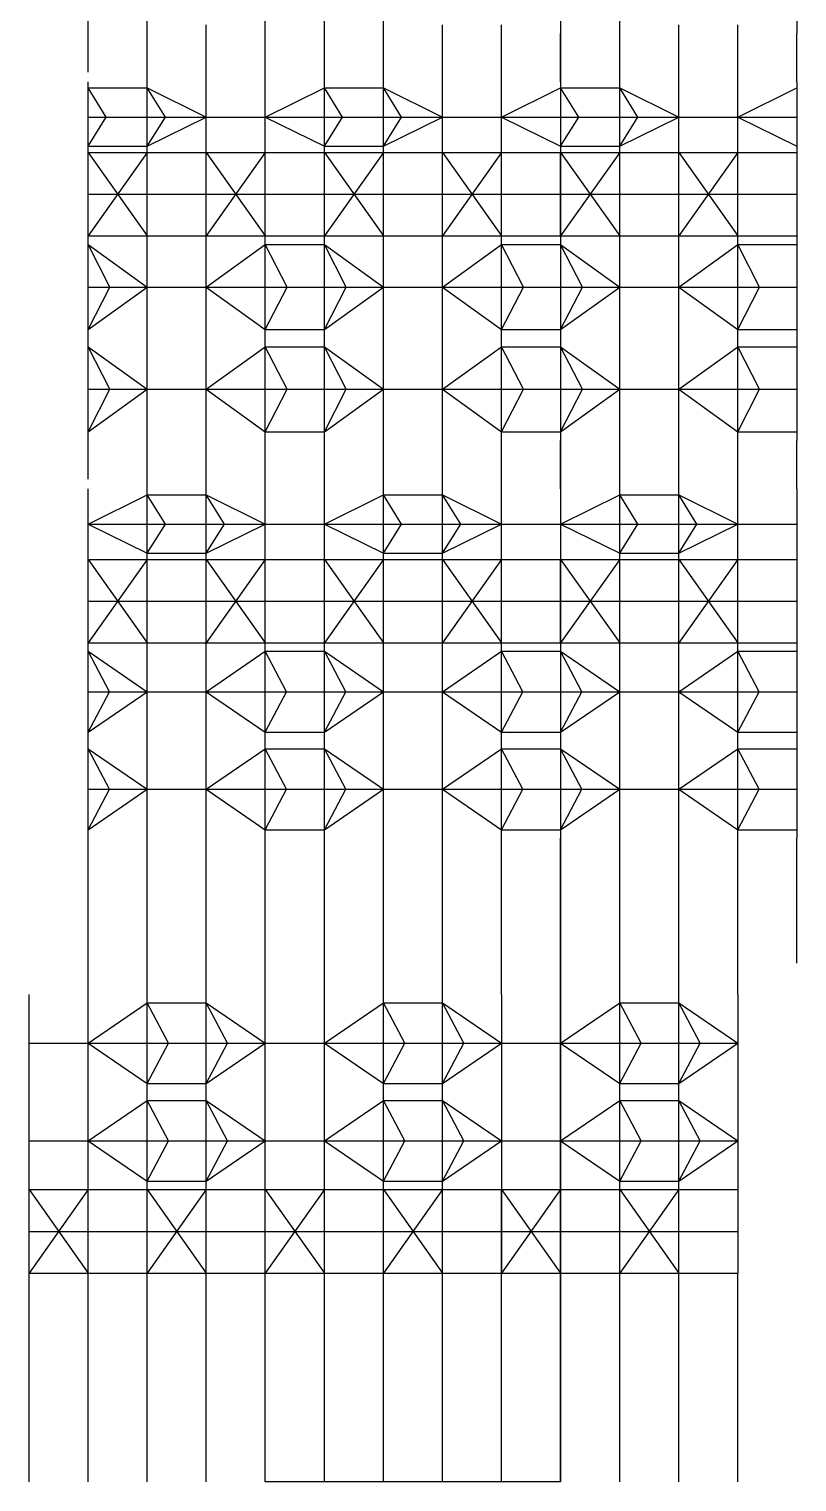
# Model space of a CAD drawing. Header units: metres. Extents: x -0.11 to 0.31, y 0 to 1.42.
# Drawn here: x -0.113 to 0.255, y 0 to 0.696 of the extents above; entities that cross this region are included whole.
import ezdxf

# ---------------------------------------------------------------- set-up
doc = ezdxf.new("R2010")
doc.units = ezdxf.units.M

msp = doc.modelspace()

# ---------------------------------------------------------------- linework, layer by layer
at = {"color": 18}
msp.add_polyline3d([(0.14142, 0, 0), (0, 0, 0), (0, 1.42484, 0), (0.14142, 1.42484, 0), (0.14142, 0, 0)], dxfattribs=at)
at = {"color": 5}
for points in [[(-0.08485, 0.69373, 0), (-0.08485, 0.79171, 0)], [(0.02828, 0.69373, 0), (0.02828, 0.79171, 0)], [(0.14142, 0.79171, 0), (0.14142, 0.69373, 0)], [(0.25456, 0.79171, 0), (0.25456, 0.69373, 0)], [(-0.05657, 0.69373, 0), (-0.05657, 0.71822, 0)], [(0.05657, 0.69373, 0), (0.05657, 0.71822, 0)], [(0.16971, 0.69373, 0), (0.16971, 0.71822, 0)], [(-0.02828, 0.69373, 0), (-0.02828, 0.69793, 0)], [(0, 0.69373, 0), (0, 0.69793, 0)], [(0.08485, 0.69373, 0), (0.08485, 0.69793, 0)], [(0.11314, 0.69373, 0), (0.11314, 0.69793, 0)], [(0.19799, 0.69373, 0), (0.19799, 0.69793, 0)], [(0.22627, 0.69373, 0), (0.22627, 0.69793, 0)], [(-0.08485, 0.67518, 0), (-0.08485, 0.69373, 0)], [(-0.05657, 0.67518, 0), (-0.05657, 0.69373, 0)], [(-0.02828, 0.67518, 0), (-0.02828, 0.69373, 0)], [(0, 0.67518, 0), (0, 0.69373, 0)], [(0.02828, 0.67518, 0), (0.02828, 0.69373, 0)], [(0.05657, 0.67518, 0), (0.05657, 0.69373, 0)], [(0.08485, 0.67518, 0), (0.08485, 0.69373, 0)], [(0.11314, 0.67518, 0), (0.11314, 0.69373, 0)], [(0.14142, 0.67518, 0), (0.14142, 0.69373, 0)], [(0.16971, 0.67518, 0), (0.16971, 0.69373, 0)], [(0.19799, 0.67518, 0), (0.19799, 0.69373, 0)], [(0.22627, 0.67518, 0), (0.22627, 0.69373, 0)], [(0.25456, 0.67518, 0), (0.25456, 0.69373, 0)], [(-0.08485, 0.67518, 0), (-0.08485, 0.67518, 0)], [(-0.05657, 0.67055, 0), (-0.05657, 0.67518, 0)], [(-0.05657, 0.67518, 0), (-0.05657, 0.67518, 0)], [(-0.02828, 0.67055, 0), (-0.02828, 0.67518, 0)], [(-0.02828, 0.67518, 0), (-0.02828, 0.67518, 0)], [(0, 0.67055, 0), (0, 0.67518, 0)], [(0, 0.67518, 0), (0, 0.67518, 0)], [(0.02828, 0.67055, 0), (0.02828, 0.67518, 0)], [(0.02828, 0.67518, 0), (0.02828, 0.67518, 0)], [(0.02828, 0.67055, 0), (0.02828, 0.67518, 0)], [(0.05657, 0.67055, 0), (0.05657, 0.67518, 0)], [(0.05657, 0.67518, 0), (0.05657, 0.67518, 0)], [(0.08485, 0.67055, 0), (0.08485, 0.67518, 0)], [(0.08485, 0.67518, 0), (0.08485, 0.67518, 0)], [(0.11314, 0.67055, 0), (0.11314, 0.67518, 0)], [(0.11314, 0.67518, 0), (0.11314, 0.67518, 0)], [(0.14142, 0.67055, 0), (0.14142, 0.67518, 0)], [(0.14142, 0.67518, 0), (0.14142, 0.67518, 0)], [(0.16971, 0.67055, 0), (0.16971, 0.67518, 0)], [(0.16971, 0.67518, 0), (0.16971, 0.67518, 0)], [(0.19799, 0.67055, 0), (0.19799, 0.67518, 0)], [(0.19799, 0.67518, 0), (0.19799, 0.67518, 0)], [(0.22627, 0.67055, 0), (0.22627, 0.67518, 0)], [(0.22627, 0.67518, 0), (0.22627, 0.67518, 0)], [(0.25456, 0.67055, 0), (0.25456, 0.67518, 0)], [(-0.08485, 0.63678, 0), (-0.08485, 0.67055, 0)], [(-0.05657, 0.65366, 0), (-0.05657, 0.67055, 0)], [(-0.05657, 0.67055, 0), (-0.05657, 0.67055, 0)], [(-0.02828, 0.65366, 0), (-0.02828, 0.67055, 0)], [(-0.02828, 0.67055, 0), (-0.02828, 0.67055, 0)], [(0, 0.65366, 0), (0, 0.67055, 0)], [(0, 0.67055, 0), (0, 0.67055, 0)], [(0.02828, 0.63678, 0), (0.02828, 0.67055, 0)], [(0.05657, 0.65366, 0), (0.05657, 0.67055, 0)], [(0.05657, 0.67055, 0), (0.05657, 0.67055, 0)], [(0.08485, 0.65366, 0), (0.08485, 0.67055, 0)], [(0.08485, 0.67055, 0), (0.08485, 0.67055, 0)], [(0.11314, 0.65366, 0), (0.11314, 0.67055, 0)], [(0.11314, 0.67055, 0), (0.11314, 0.67055, 0)], [(0.14142, 0.67055, 0), (0.14142, 0.63678, 0)], [(0.16971, 0.65366, 0), (0.16971, 0.67055, 0)], [(0.16971, 0.67055, 0), (0.16971, 0.67055, 0)], [(0.19799, 0.65366, 0), (0.19799, 0.67055, 0)], [(0.19799, 0.67055, 0), (0.19799, 0.67055, 0)], [(0.22627, 0.65366, 0), (0.22627, 0.67055, 0)], [(0.22627, 0.67055, 0), (0.22627, 0.67055, 0)], [(0.25456, 0.67055, 0), (0.25456, 0.63678, 0)], [(-0.08485, 0.66765, 0), (-0.05657, 0.66765, 0), (-0.02828, 0.65366, 0), (0, 0.65366, 0), (0.02828, 0.66765, 0)], [(0.02828, 0.66765, 0), (0.05657, 0.66765, 0), (0.08485, 0.65366, 0), (0.11314, 0.65366, 0), (0.14142, 0.66765, 0)], [(0.14142, 0.66765, 0), (0.16971, 0.66765, 0), (0.19799, 0.65366, 0), (0.22627, 0.65366, 0), (0.25456, 0.66765, 0)], [(-0.08485, 0.63967, 0), (-0.05657, 0.63967, 0), (-0.02828, 0.65366, 0), (0, 0.65366, 0), (0.02828, 0.63967, 0)], [(-0.02828, 0.63678, 0), (-0.02828, 0.65366, 0)], [(0, 0.63678, 0), (0, 0.65366, 0)], [(0.02828, 0.63967, 0), (0.05657, 0.63967, 0), (0.08485, 0.65366, 0), (0.11314, 0.65366, 0), (0.14142, 0.63967, 0)], [(0.08485, 0.63678, 0), (0.08485, 0.65366, 0)], [(0.11314, 0.63678, 0), (0.11314, 0.65366, 0)], [(0.14142, 0.63967, 0), (0.16971, 0.63967, 0), (0.19799, 0.65366, 0), (0.22627, 0.65366, 0), (0.25456, 0.63967, 0)], [(0.19799, 0.63678, 0), (0.19799, 0.65366, 0)], [(0.22627, 0.63678, 0), (0.22627, 0.65366, 0)], [(-0.08485, 0.59678, 0), (-0.08485, 0.63678, 0)], [(-0.08485, 0.63678, 0), (0.02828, 0.63678, 0)], [(-0.08485, 0.59678, 0), (-0.08485, 0.63678, 0)], [(-0.05657, 0.63678, 0), (-0.05657, 0.63967, 0)], [(-0.05657, 0.63678, 0), (-0.05657, 0.63678, 0)], [(-0.05657, 0.59678, 0), (-0.05657, 0.63678, 0)], [(-0.02828, 0.63678, 0), (-0.02828, 0.63678, 0)], [(-0.02828, 0.59678, 0), (-0.02828, 0.63678, 0)], [(0, 0.63678, 0), (0, 0.63678, 0)], [(0, 0.59678, 0), (0, 0.63678, 0)], [(0.02828, 0.59678, 0), (0.02828, 0.63678, 0)], [(0.02828, 0.63678, 0), (0.14142, 0.63678, 0)], [(0.02828, 0.59678, 0), (0.02828, 0.63678, 0)], [(0.05657, 0.63678, 0), (0.05657, 0.63967, 0)], [(0.05657, 0.63678, 0), (0.05657, 0.63678, 0)], [(0.05657, 0.59678, 0), (0.05657, 0.63678, 0)], [(0.08485, 0.63678, 0), (0.08485, 0.63678, 0)], [(0.08485, 0.59678, 0), (0.08485, 0.63678, 0)], [(0.11314, 0.63678, 0), (0.11314, 0.63678, 0)], [(0.11314, 0.59678, 0), (0.11314, 0.63678, 0)], [(0.14142, 0.63678, 0), (0.14142, 0.59678, 0)], [(0.14142, 0.63678, 0), (0.25456, 0.63678, 0)], [(0.14142, 0.59678, 0), (0.14142, 0.63678, 0)], [(0.16971, 0.63678, 0), (0.16971, 0.63967, 0)], [(0.16971, 0.63678, 0), (0.16971, 0.63678, 0)], [(0.16971, 0.59678, 0), (0.16971, 0.63678, 0)], [(0.19799, 0.63678, 0), (0.19799, 0.63678, 0)], [(0.19799, 0.59678, 0), (0.19799, 0.63678, 0)], [(0.22627, 0.63678, 0), (0.22627, 0.63678, 0)], [(0.22627, 0.59678, 0), (0.22627, 0.63678, 0)], [(0.25456, 0.63678, 0), (0.25456, 0.59678, 0)], [(-0.08485, 0.61678, 0), (-0.07071, 0.61678, 0)], [(-0.07071, 0.61678, 0), (-0.05657, 0.61678, 0)], [(-0.02828, 0.61678, 0), (-0.01414, 0.61678, 0)], [(-0.01414, 0.61678, 0), (0, 0.61678, 0)], [(0.02828, 0.61678, 0), (0.04243, 0.61678, 0)], [(0.04243, 0.61678, 0), (0.05657, 0.61678, 0)], [(0.08485, 0.61678, 0), (0.09899, 0.61678, 0)], [(0.09899, 0.61678, 0), (0.11314, 0.61678, 0)], [(0.14142, 0.61678, 0), (0.15556, 0.61678, 0)], [(0.15556, 0.61678, 0), (0.16971, 0.61678, 0)], [(0.19799, 0.61678, 0), (0.21213, 0.61678, 0)], [(0.21213, 0.61678, 0), (0.22627, 0.61678, 0)], [(-0.08485, 0.4988, 0), (-0.08485, 0.59678, 0)], [(-0.08485, 0.59678, 0), (0.02828, 0.59678, 0)], [(-0.08485, 0.59257, 0), (-0.05657, 0.57228, 0), (-0.02828, 0.57228, 0), (0, 0.59257, 0), (0.02828, 0.59257, 0)], [(-0.05657, 0.57228, 0), (-0.05657, 0.59678, 0)], [(-0.05657, 0.59678, 0), (-0.05657, 0.59678, 0)], [(-0.02828, 0.57228, 0), (-0.02828, 0.59678, 0)], [(-0.02828, 0.59678, 0), (-0.02828, 0.59678, 0)], [(0, 0.57228, 0), (0, 0.59678, 0)], [(0, 0.59678, 0), (0, 0.59678, 0)], [(0.02828, 0.4988, 0), (0.02828, 0.59678, 0)], [(0.02828, 0.59678, 0), (0.14142, 0.59678, 0)], [(0.02828, 0.59257, 0), (0.05657, 0.57228, 0), (0.08485, 0.57228, 0), (0.11314, 0.59257, 0), (0.14142, 0.59257, 0)], [(0.05657, 0.57228, 0), (0.05657, 0.59678, 0)], [(0.05657, 0.59678, 0), (0.05657, 0.59678, 0)], [(0.08485, 0.57228, 0), (0.08485, 0.59678, 0)], [(0.08485, 0.59678, 0), (0.08485, 0.59678, 0)], [(0.11314, 0.57228, 0), (0.11314, 0.59678, 0)], [(0.11314, 0.59678, 0), (0.11314, 0.59678, 0)], [(0.14142, 0.59678, 0), (0.14142, 0.4988, 0)], [(0.14142, 0.59678, 0), (0.25456, 0.59678, 0)], [(0.14142, 0.59257, 0), (0.16971, 0.57228, 0), (0.19799, 0.57228, 0), (0.22627, 0.59257, 0), (0.25456, 0.59257, 0)], [(0.16971, 0.57228, 0), (0.16971, 0.59678, 0)], [(0.16971, 0.59678, 0), (0.16971, 0.59678, 0)], [(0.19799, 0.57228, 0), (0.19799, 0.59678, 0)], [(0.19799, 0.59678, 0), (0.19799, 0.59678, 0)], [(0.22627, 0.57228, 0), (0.22627, 0.59678, 0)], [(0.22627, 0.59678, 0), (0.22627, 0.59678, 0)], [(0.25456, 0.59678, 0), (0.25456, 0.4988, 0)], [(-0.08485, 0.55199, 0), (-0.05657, 0.57228, 0), (-0.02828, 0.57228, 0), (0, 0.55199, 0), (0.02828, 0.55199, 0)], [(-0.05657, 0.54779, 0), (-0.05657, 0.57228, 0)], [(-0.02828, 0.54779, 0), (-0.02828, 0.57228, 0)], [(0.02828, 0.55199, 0), (0.05657, 0.57228, 0), (0.08485, 0.57228, 0), (0.11314, 0.55199, 0), (0.14142, 0.55199, 0)], [(0.05657, 0.54779, 0), (0.05657, 0.57228, 0)], [(0.08485, 0.54779, 0), (0.08485, 0.57228, 0)], [(0.14142, 0.55199, 0), (0.16971, 0.57228, 0), (0.19799, 0.57228, 0), (0.22627, 0.55199, 0), (0.25456, 0.55199, 0)], [(0.16971, 0.54779, 0), (0.16971, 0.57228, 0)], [(0.19799, 0.54779, 0), (0.19799, 0.57228, 0)], [(0, 0.54779, 0), (0, 0.55199, 0)], [(0.11314, 0.54779, 0), (0.11314, 0.55199, 0)], [(0.22627, 0.54779, 0), (0.22627, 0.55199, 0)], [(-0.08485, 0.54358, 0), (-0.05657, 0.52329, 0), (-0.02828, 0.52329, 0), (0, 0.54358, 0), (0.02828, 0.54358, 0)], [(-0.05657, 0.52329, 0), (-0.05657, 0.54779, 0)], [(-0.02828, 0.52329, 0), (-0.02828, 0.54779, 0)], [(0, 0.52329, 0), (0, 0.54779, 0)], [(0.02828, 0.54358, 0), (0.05657, 0.52329, 0), (0.08485, 0.52329, 0), (0.11314, 0.54358, 0), (0.14142, 0.54358, 0)], [(0.05657, 0.52329, 0), (0.05657, 0.54779, 0)], [(0.08485, 0.52329, 0), (0.08485, 0.54779, 0)], [(0.11314, 0.52329, 0), (0.11314, 0.54779, 0)], [(0.14142, 0.54358, 0), (0.16971, 0.52329, 0), (0.19799, 0.52329, 0), (0.22627, 0.54358, 0), (0.25456, 0.54358, 0)], [(0.16971, 0.52329, 0), (0.16971, 0.54779, 0)], [(0.19799, 0.52329, 0), (0.19799, 0.54779, 0)], [(0.22627, 0.52329, 0), (0.22627, 0.54779, 0)], [(-0.08485, 0.503, 0), (-0.05657, 0.52329, 0), (-0.02828, 0.52329, 0), (0, 0.503, 0), (0.02828, 0.503, 0)], [(-0.05657, 0.4988, 0), (-0.05657, 0.52329, 0)], [(-0.02828, 0.4988, 0), (-0.02828, 0.52329, 0)], [(0.02828, 0.503, 0), (0.05657, 0.52329, 0), (0.08485, 0.52329, 0), (0.11314, 0.503, 0), (0.14142, 0.503, 0)], [(0.05657, 0.4988, 0), (0.05657, 0.52329, 0)], [(0.08485, 0.4988, 0), (0.08485, 0.52329, 0)], [(0.14142, 0.503, 0), (0.16971, 0.52329, 0), (0.19799, 0.52329, 0), (0.22627, 0.503, 0), (0.25456, 0.503, 0)], [(0.16971, 0.4988, 0), (0.16971, 0.52329, 0)], [(0.19799, 0.4988, 0), (0.19799, 0.52329, 0)], [(0, 0.4988, 0), (0, 0.503, 0)], [(0.11314, 0.4988, 0), (0.11314, 0.503, 0)], [(0.22627, 0.4988, 0), (0.22627, 0.503, 0)], [(-0.08485, 0.48025, 0), (-0.08485, 0.4988, 0)], [(-0.05657, 0.48025, 0), (-0.05657, 0.4988, 0)], [(-0.02828, 0.48025, 0), (-0.02828, 0.4988, 0)], [(0, 0.48025, 0), (0, 0.4988, 0)], [(0.02828, 0.48025, 0), (0.02828, 0.4988, 0)], [(0.05657, 0.48025, 0), (0.05657, 0.4988, 0)], [(0.08485, 0.48025, 0), (0.08485, 0.4988, 0)], [(0.11314, 0.48025, 0), (0.11314, 0.4988, 0)], [(0.14142, 0.48025, 0), (0.14142, 0.4988, 0)], [(0.16971, 0.48025, 0), (0.16971, 0.4988, 0)], [(0.19799, 0.48025, 0), (0.19799, 0.4988, 0)], [(0.22627, 0.48025, 0), (0.22627, 0.4988, 0)], [(0.25456, 0.48025, 0), (0.25456, 0.4988, 0)], [(-0.05657, 0.47562, 0), (-0.05657, 0.48025, 0)], [(-0.05657, 0.48025, 0), (-0.05657, 0.48025, 0)], [(-0.02828, 0.47562, 0), (-0.02828, 0.48025, 0)], [(-0.02828, 0.48025, 0), (-0.02828, 0.48025, 0)], [(0, 0.47562, 0), (0, 0.48025, 0)], [(0, 0.48025, 0), (0, 0.48025, 0)], [(0.02828, 0.47562, 0), (0.02828, 0.48025, 0)], [(0.02828, 0.47562, 0), (0.02828, 0.48025, 0)], [(0.02828, 0.48025, 0), (0.02828, 0.48025, 0)], [(0.05657, 0.47562, 0), (0.05657, 0.48025, 0)], [(0.05657, 0.48025, 0), (0.05657, 0.48025, 0)], [(0.08485, 0.47562, 0), (0.08485, 0.48025, 0)], [(0.08485, 0.48025, 0), (0.08485, 0.48025, 0)], [(0.11314, 0.47562, 0), (0.11314, 0.48025, 0)], [(0.11314, 0.48025, 0), (0.11314, 0.48025, 0)], [(0.14142, 0.47562, 0), (0.14142, 0.48025, 0)], [(0.14142, 0.48025, 0), (0.14142, 0.48025, 0)], [(0.16971, 0.47562, 0), (0.16971, 0.48025, 0)], [(0.16971, 0.48025, 0), (0.16971, 0.48025, 0)], [(0.19799, 0.47562, 0), (0.19799, 0.48025, 0)], [(0.19799, 0.48025, 0), (0.19799, 0.48025, 0)], [(0.22627, 0.47562, 0), (0.22627, 0.48025, 0)], [(0.22627, 0.48025, 0), (0.22627, 0.48025, 0)], [(0.25456, 0.47562, 0), (0.25456, 0.48025, 0)], [(0.25456, 0.48025, 0), (0.25456, 0.48025, 0)], [(-0.08485, 0.44185, 0), (-0.08485, 0.47562, 0)], [(-0.05657, 0.45873, 0), (-0.05657, 0.47562, 0)], [(-0.05657, 0.47562, 0), (-0.05657, 0.47562, 0)], [(-0.02828, 0.45873, 0), (-0.02828, 0.47562, 0)], [(-0.02828, 0.47562, 0), (-0.02828, 0.47562, 0)], [(0, 0.45873, 0), (0, 0.47562, 0)], [(0, 0.47562, 0), (0, 0.47562, 0)], [(0.02828, 0.44185, 0), (0.02828, 0.47562, 0)], [(0.05657, 0.45873, 0), (0.05657, 0.47562, 0)], [(0.05657, 0.47562, 0), (0.05657, 0.47562, 0)], [(0.08485, 0.45873, 0), (0.08485, 0.47562, 0)], [(0.08485, 0.47562, 0), (0.08485, 0.47562, 0)], [(0.11314, 0.45873, 0), (0.11314, 0.47562, 0)], [(0.11314, 0.47562, 0), (0.11314, 0.47562, 0)], [(0.14142, 0.47562, 0), (0.14142, 0.44185, 0)], [(0.16971, 0.45873, 0), (0.16971, 0.47562, 0)], [(0.16971, 0.47562, 0), (0.16971, 0.47562, 0)], [(0.19799, 0.45873, 0), (0.19799, 0.47562, 0)], [(0.19799, 0.47562, 0), (0.19799, 0.47562, 0)], [(0.22627, 0.45873, 0), (0.22627, 0.47562, 0)], [(0.22627, 0.47562, 0), (0.22627, 0.47562, 0)], [(0.25456, 0.47562, 0), (0.25456, 0.44185, 0)], [(-0.08485, 0.45873, 0), (-0.05657, 0.47272, 0), (-0.02828, 0.47272, 0), (0, 0.45873, 0), (0.02828, 0.45873, 0)], [(0.02828, 0.45873, 0), (0.05657, 0.47272, 0), (0.08485, 0.47272, 0), (0.11314, 0.45873, 0), (0.14142, 0.45873, 0)], [(0.14142, 0.45873, 0), (0.16971, 0.47272, 0), (0.19799, 0.47272, 0), (0.22627, 0.45873, 0), (0.25456, 0.45873, 0)], [(-0.08485, 0.45873, 0), (-0.05657, 0.44475, 0), (-0.02828, 0.44475, 0), (0, 0.45873, 0), (0.02828, 0.45873, 0)], [(0, 0.44185, 0), (0, 0.45873, 0)], [(0.02828, 0.45873, 0), (0.05657, 0.44475, 0), (0.08485, 0.44475, 0), (0.11314, 0.45873, 0), (0.14142, 0.45873, 0)], [(0.11314, 0.44185, 0), (0.11314, 0.45873, 0)], [(0.14142, 0.45873, 0), (0.16971, 0.44475, 0), (0.19799, 0.44475, 0), (0.22627, 0.45873, 0), (0.25456, 0.45873, 0)], [(0.22627, 0.44185, 0), (0.22627, 0.45873, 0)], [(-0.08485, 0.40185, 0), (-0.08485, 0.44185, 0)], [(-0.08485, 0.44185, 0), (0.02828, 0.44185, 0)], [(-0.08485, 0.40185, 0), (-0.08485, 0.44185, 0)], [(-0.05657, 0.44185, 0), (-0.05657, 0.44475, 0)], [(-0.05657, 0.44185, 0), (-0.05657, 0.44185, 0)], [(-0.05657, 0.40185, 0), (-0.05657, 0.44185, 0)], [(-0.02828, 0.44185, 0), (-0.02828, 0.44475, 0)], [(-0.02828, 0.44185, 0), (-0.02828, 0.44185, 0)], [(-0.02828, 0.40185, 0), (-0.02828, 0.44185, 0)], [(0, 0.44185, 0), (0, 0.44185, 0)], [(0, 0.40185, 0), (0, 0.44185, 0)], [(0.02828, 0.40185, 0), (0.02828, 0.44185, 0)], [(0.02828, 0.44185, 0), (0.14142, 0.44185, 0)], [(0.02828, 0.40185, 0), (0.02828, 0.44185, 0)], [(0.05657, 0.44185, 0), (0.05657, 0.44475, 0)], [(0.05657, 0.44185, 0), (0.05657, 0.44185, 0)], [(0.05657, 0.40185, 0), (0.05657, 0.44185, 0)], [(0.08485, 0.44185, 0), (0.08485, 0.44475, 0)], [(0.08485, 0.44185, 0), (0.08485, 0.44185, 0)], [(0.08485, 0.40185, 0), (0.08485, 0.44185, 0)], [(0.11314, 0.44185, 0), (0.11314, 0.44185, 0)], [(0.11314, 0.40185, 0), (0.11314, 0.44185, 0)], [(0.14142, 0.44185, 0), (0.14142, 0.40185, 0)], [(0.14142, 0.44185, 0), (0.25456, 0.44185, 0)], [(0.14142, 0.40185, 0), (0.14142, 0.44185, 0)], [(0.16971, 0.44185, 0), (0.16971, 0.44475, 0)], [(0.16971, 0.44185, 0), (0.16971, 0.44185, 0)], [(0.16971, 0.40185, 0), (0.16971, 0.44185, 0)], [(0.19799, 0.44185, 0), (0.19799, 0.44475, 0)], [(0.19799, 0.44185, 0), (0.19799, 0.44185, 0)], [(0.19799, 0.40185, 0), (0.19799, 0.44185, 0)], [(0.22627, 0.44185, 0), (0.22627, 0.44185, 0)], [(0.22627, 0.40185, 0), (0.22627, 0.44185, 0)], [(0.25456, 0.44185, 0), (0.25456, 0.40185, 0)], [(-0.08485, 0.42185, 0), (-0.07071, 0.42185, 0)], [(-0.07071, 0.42185, 0), (-0.05657, 0.42185, 0)], [(-0.02828, 0.42185, 0), (-0.01414, 0.42185, 0)], [(-0.01414, 0.42185, 0), (0, 0.42185, 0)], [(0.02828, 0.42185, 0), (0.04243, 0.42185, 0)], [(0.04243, 0.42185, 0), (0.05657, 0.42185, 0)], [(0.08485, 0.42185, 0), (0.09899, 0.42185, 0)], [(0.09899, 0.42185, 0), (0.11314, 0.42185, 0)], [(0.14142, 0.42185, 0), (0.15556, 0.42185, 0)], [(0.15556, 0.42185, 0), (0.16971, 0.42185, 0)], [(0.19799, 0.42185, 0), (0.21213, 0.42185, 0)], [(0.21213, 0.42185, 0), (0.22627, 0.42185, 0)], [(-0.08485, 0.30834, 0), (-0.08485, 0.40185, 0)], [(-0.08485, 0.40185, 0), (0.02828, 0.40185, 0)], [(-0.08485, 0.39784, 0), (-0.05657, 0.37847, 0), (-0.02828, 0.37847, 0), (0, 0.39784, 0), (0.02828, 0.39784, 0)], [(-0.05657, 0.37847, 0), (-0.05657, 0.40185, 0)], [(-0.05657, 0.40185, 0), (-0.05657, 0.40185, 0)], [(-0.02828, 0.37847, 0), (-0.02828, 0.40185, 0)], [(-0.02828, 0.40185, 0), (-0.02828, 0.40185, 0)], [(0, 0.37847, 0), (0, 0.40185, 0)], [(0, 0.40185, 0), (0, 0.40185, 0)], [(0.02828, 0.30834, 0), (0.02828, 0.40185, 0)], [(0.02828, 0.40185, 0), (0.14142, 0.40185, 0)], [(0.02828, 0.39784, 0), (0.05657, 0.37847, 0), (0.08485, 0.37847, 0), (0.11314, 0.39784, 0), (0.14142, 0.39784, 0)], [(0.05657, 0.37847, 0), (0.05657, 0.40185, 0)], [(0.05657, 0.40185, 0), (0.05657, 0.40185, 0)], [(0.08485, 0.37847, 0), (0.08485, 0.40185, 0)], [(0.08485, 0.40185, 0), (0.08485, 0.40185, 0)], [(0.11314, 0.37847, 0), (0.11314, 0.40185, 0)], [(0.11314, 0.40185, 0), (0.11314, 0.40185, 0)], [(0.14142, 0.40185, 0), (0.14142, 0.30834, 0)], [(0.14142, 0.40185, 0), (0.25456, 0.40185, 0)], [(0.14142, 0.39784, 0), (0.16971, 0.37847, 0), (0.19799, 0.37847, 0), (0.22627, 0.39784, 0), (0.25456, 0.39784, 0)], [(0.16971, 0.37847, 0), (0.16971, 0.40185, 0)], [(0.16971, 0.40185, 0), (0.16971, 0.40185, 0)], [(0.19799, 0.37847, 0), (0.19799, 0.40185, 0)], [(0.19799, 0.40185, 0), (0.19799, 0.40185, 0)], [(0.22627, 0.37847, 0), (0.22627, 0.40185, 0)], [(0.22627, 0.40185, 0), (0.22627, 0.40185, 0)], [(0.25456, 0.40185, 0), (0.25456, 0.30834, 0)], [(-0.08485, 0.35911, 0), (-0.05657, 0.37847, 0), (-0.02828, 0.37847, 0), (0, 0.35911, 0), (0.02828, 0.35911, 0)], [(-0.05657, 0.35509, 0), (-0.05657, 0.37847, 0)], [(-0.02828, 0.35509, 0), (-0.02828, 0.37847, 0)], [(0.02828, 0.35911, 0), (0.05657, 0.37847, 0), (0.08485, 0.37847, 0), (0.11314, 0.35911, 0), (0.14142, 0.35911, 0)], [(0.05657, 0.35509, 0), (0.05657, 0.37847, 0)], [(0.08485, 0.35509, 0), (0.08485, 0.37847, 0)], [(0.14142, 0.35911, 0), (0.16971, 0.37847, 0), (0.19799, 0.37847, 0), (0.22627, 0.35911, 0), (0.25456, 0.35911, 0)], [(0.16971, 0.35509, 0), (0.16971, 0.37847, 0)], [(0.19799, 0.35509, 0), (0.19799, 0.37847, 0)], [(-0.05657, 0.33172, 0), (-0.05657, 0.35509, 0)], [(-0.02828, 0.33172, 0), (-0.02828, 0.35509, 0)], [(0, 0.35509, 0), (0, 0.35911, 0)], [(0, 0.33172, 0), (0, 0.35509, 0)], [(0.05657, 0.33172, 0), (0.05657, 0.35509, 0)], [(0.08485, 0.33172, 0), (0.08485, 0.35509, 0)], [(0.11314, 0.35509, 0), (0.11314, 0.35911, 0)], [(0.11314, 0.33172, 0), (0.11314, 0.35509, 0)], [(0.16971, 0.33172, 0), (0.16971, 0.35509, 0)], [(0.19799, 0.33172, 0), (0.19799, 0.35509, 0)], [(0.22627, 0.35509, 0), (0.22627, 0.35911, 0)], [(0.22627, 0.33172, 0), (0.22627, 0.35509, 0)], [(-0.08485, 0.35108, 0), (-0.05657, 0.33172, 0), (-0.02828, 0.33172, 0), (0, 0.35108, 0), (0.02828, 0.35108, 0)], [(0.02828, 0.35108, 0), (0.05657, 0.33172, 0), (0.08485, 0.33172, 0), (0.11314, 0.35108, 0), (0.14142, 0.35108, 0)], [(0.14142, 0.35108, 0), (0.16971, 0.33172, 0), (0.19799, 0.33172, 0), (0.22627, 0.35108, 0), (0.25456, 0.35108, 0)], [(-0.08485, 0.31235, 0), (-0.05657, 0.33172, 0), (-0.02828, 0.33172, 0), (0, 0.31235, 0), (0.02828, 0.31235, 0)], [(-0.05657, 0.30834, 0), (-0.05657, 0.33172, 0)], [(-0.02828, 0.30834, 0), (-0.02828, 0.33172, 0)], [(0.02828, 0.31235, 0), (0.05657, 0.33172, 0), (0.08485, 0.33172, 0), (0.11314, 0.31235, 0), (0.14142, 0.31235, 0)], [(0.05657, 0.30834, 0), (0.05657, 0.33172, 0)], [(0.08485, 0.30834, 0), (0.08485, 0.33172, 0)], [(0.14142, 0.31235, 0), (0.16971, 0.33172, 0), (0.19799, 0.33172, 0), (0.22627, 0.31235, 0), (0.25456, 0.31235, 0)], [(0.16971, 0.30834, 0), (0.16971, 0.33172, 0)], [(0.19799, 0.30834, 0), (0.19799, 0.33172, 0)], [(-0.08485, 0.24847, 0), (-0.08485, 0.30834, 0)], [(-0.05657, 0.24847, 0), (-0.05657, 0.30834, 0)], [(-0.02828, 0.24847, 0), (-0.02828, 0.30834, 0)], [(0, 0.30834, 0), (0, 0.31235, 0)], [(0, 0.24847, 0), (0, 0.30834, 0)], [(0.02828, 0.24847, 0), (0.02828, 0.30834, 0)], [(0.05657, 0.24847, 0), (0.05657, 0.30834, 0)], [(0.08485, 0.24847, 0), (0.08485, 0.30834, 0)], [(0.11314, 0.30834, 0), (0.11314, 0.31235, 0)], [(0.11314, 0.24847, 0), (0.11314, 0.30834, 0)], [(0.14142, 0.24847, 0), (0.14142, 0.30834, 0)], [(0.16971, 0.24847, 0), (0.16971, 0.30834, 0)], [(0.19799, 0.24847, 0), (0.19799, 0.30834, 0)], [(0.22627, 0.30834, 0), (0.22627, 0.31235, 0)], [(0.22627, 0.24847, 0), (0.22627, 0.30834, 0)], [(0.25456, 0.24847, 0), (0.25456, 0.30834, 0)], [(-0.08485, 0.23351, 0), (-0.08485, 0.24847, 0)], [(-0.08485, 0.24847, 0), (-0.08485, 0.24847, 0)], [(-0.05657, 0.23351, 0), (-0.05657, 0.24847, 0)], [(-0.05657, 0.24847, 0), (-0.05657, 0.24847, 0)], [(-0.02828, 0.23351, 0), (-0.02828, 0.24847, 0)], [(-0.02828, 0.24847, 0), (-0.02828, 0.24847, 0)], [(0, 0.23351, 0), (0, 0.24847, 0)], [(0, 0.23351, 0), (0, 0.24847, 0)], [(0.02828, 0.23351, 0), (0.02828, 0.24847, 0)], [(0.02828, 0.24847, 0), (0.02828, 0.24847, 0)], [(0.05657, 0.23351, 0), (0.05657, 0.24847, 0)], [(0.05657, 0.24847, 0), (0.05657, 0.24847, 0)], [(0.08485, 0.23351, 0), (0.08485, 0.24847, 0)], [(0.08485, 0.24847, 0), (0.08485, 0.24847, 0)], [(0.11314, 0.23351, 0), (0.11314, 0.24847, 0)], [(0.14142, 0.23351, 0), (0.14142, 0.24847, 0)], [(0.14142, 0.24847, 0), (0.14142, 0.24847, 0)], [(0.16971, 0.23351, 0), (0.16971, 0.24847, 0)], [(0.16971, 0.24847, 0), (0.16971, 0.24847, 0)], [(0.19799, 0.23351, 0), (0.19799, 0.24847, 0)], [(0.19799, 0.24847, 0), (0.19799, 0.24847, 0)], [(0.22627, 0.23351, 0), (0.22627, 0.24847, 0)], [(-0.11314, 0.14, 0), (-0.11314, 0.23351, 0)], [(-0.08485, 0.21013, 0), (-0.08485, 0.23351, 0)], [(-0.08485, 0.23351, 0), (-0.08485, 0.23351, 0)], [(-0.05657, 0.21013, 0), (-0.05657, 0.23351, 0)], [(-0.05657, 0.23351, 0), (-0.05657, 0.23351, 0)], [(-0.02828, 0.21013, 0), (-0.02828, 0.23351, 0)], [(-0.02828, 0.23351, 0), (-0.02828, 0.23351, 0)], [(0, 0.14, 0), (0, 0.23351, 0)], [(0.02828, 0.21013, 0), (0.02828, 0.23351, 0)], [(0.02828, 0.23351, 0), (0.02828, 0.23351, 0)], [(0.05657, 0.21013, 0), (0.05657, 0.23351, 0)], [(0.05657, 0.23351, 0), (0.05657, 0.23351, 0)], [(0.08485, 0.21013, 0), (0.08485, 0.23351, 0)], [(0.08485, 0.23351, 0), (0.08485, 0.23351, 0)], [(0.11314, 0.23351, 0), (0.11314, 0.14, 0)], [(0.14142, 0.21013, 0), (0.14142, 0.23351, 0)], [(0.14142, 0.23351, 0), (0.14142, 0.23351, 0)], [(0.16971, 0.21013, 0), (0.16971, 0.23351, 0)], [(0.16971, 0.23351, 0), (0.16971, 0.23351, 0)], [(0.19799, 0.21013, 0), (0.19799, 0.23351, 0)], [(0.19799, 0.23351, 0), (0.19799, 0.23351, 0)], [(0.22627, 0.23351, 0), (0.22627, 0.14, 0)], [(-0.11314, 0.21013, 0), (-0.08485, 0.21013, 0), (-0.05657, 0.2295, 0), (-0.02828, 0.2295, 0), (0, 0.21013, 0)], [(0, 0.21013, 0), (0.02828, 0.21013, 0), (0.05657, 0.2295, 0), (0.08485, 0.2295, 0), (0.11314, 0.21013, 0)], [(0.11314, 0.21013, 0), (0.14142, 0.21013, 0), (0.16971, 0.2295, 0), (0.19799, 0.2295, 0), (0.22627, 0.21013, 0)], [(-0.11314, 0.21013, 0), (-0.08485, 0.21013, 0), (-0.05657, 0.19076, 0), (-0.02828, 0.19076, 0), (0, 0.21013, 0)], [(-0.08485, 0.18675, 0), (-0.08485, 0.21013, 0)], [(0, 0.21013, 0), (0.02828, 0.21013, 0), (0.05657, 0.19076, 0), (0.08485, 0.19076, 0), (0.11314, 0.21013, 0)], [(0.02828, 0.18675, 0), (0.02828, 0.21013, 0)], [(0.11314, 0.21013, 0), (0.14142, 0.21013, 0), (0.16971, 0.19076, 0), (0.19799, 0.19076, 0), (0.22627, 0.21013, 0)], [(0.14142, 0.18675, 0), (0.14142, 0.21013, 0)], [(-0.05657, 0.18675, 0), (-0.05657, 0.19076, 0)], [(-0.02828, 0.18675, 0), (-0.02828, 0.19076, 0)], [(0.05657, 0.18675, 0), (0.05657, 0.19076, 0)], [(0.08485, 0.18675, 0), (0.08485, 0.19076, 0)], [(0.16971, 0.18675, 0), (0.16971, 0.19076, 0)], [(0.19799, 0.18675, 0), (0.19799, 0.19076, 0)], [(-0.11314, 0.16338, 0), (-0.08485, 0.16338, 0), (-0.05657, 0.18274, 0), (-0.02828, 0.18274, 0), (0, 0.16338, 0)], [(-0.08485, 0.16338, 0), (-0.08485, 0.18675, 0)], [(-0.05657, 0.16338, 0), (-0.05657, 0.18675, 0)], [(-0.02828, 0.16338, 0), (-0.02828, 0.18675, 0)], [(0, 0.16338, 0), (0.02828, 0.16338, 0), (0.05657, 0.18274, 0), (0.08485, 0.18274, 0), (0.11314, 0.16338, 0)], [(0.02828, 0.16338, 0), (0.02828, 0.18675, 0)], [(0.05657, 0.16338, 0), (0.05657, 0.18675, 0)], [(0.08485, 0.16338, 0), (0.08485, 0.18675, 0)], [(0.11314, 0.16338, 0), (0.14142, 0.16338, 0), (0.16971, 0.18274, 0), (0.19799, 0.18274, 0), (0.22627, 0.16338, 0)], [(0.14142, 0.16338, 0), (0.14142, 0.18675, 0)], [(0.16971, 0.16338, 0), (0.16971, 0.18675, 0)], [(0.19799, 0.16338, 0), (0.19799, 0.18675, 0)], [(-0.11314, 0.16338, 0), (-0.08485, 0.16338, 0), (-0.05657, 0.14401, 0), (-0.02828, 0.14401, 0), (0, 0.16338, 0)], [(-0.08485, 0.14, 0), (-0.08485, 0.16338, 0)], [(0, 0.16338, 0), (0.02828, 0.16338, 0), (0.05657, 0.14401, 0), (0.08485, 0.14401, 0), (0.11314, 0.16338, 0)], [(0.02828, 0.14, 0), (0.02828, 0.16338, 0)], [(0.11314, 0.16338, 0), (0.14142, 0.16338, 0), (0.16971, 0.14401, 0), (0.19799, 0.14401, 0), (0.22627, 0.16338, 0)], [(0.14142, 0.14, 0), (0.14142, 0.16338, 0)], [(-0.11314, 0.1, 0), (-0.11314, 0.14, 0)], [(-0.11314, 0.14, 0), (0, 0.14, 0)], [(-0.11314, 0.1, 0), (-0.11314, 0.14, 0)], [(-0.08485, 0.14, 0), (-0.08485, 0.14, 0)], [(-0.08485, 0.1, 0), (-0.08485, 0.14, 0)], [(-0.05657, 0.14, 0), (-0.05657, 0.14401, 0)], [(-0.05657, 0.14, 0), (-0.05657, 0.14, 0)], [(-0.05657, 0.1, 0), (-0.05657, 0.14, 0)], [(-0.02828, 0.14, 0), (-0.02828, 0.14401, 0)], [(-0.02828, 0.14, 0), (-0.02828, 0.14, 0)], [(-0.02828, 0.1, 0), (-0.02828, 0.14, 0)], [(0, 0.1, 0), (0, 0.14, 0)], [(0, 0.14, 0), (0.11314, 0.14, 0)], [(0, 0.1, 0), (0, 0.14, 0)], [(0.02828, 0.14, 0), (0.02828, 0.14, 0)], [(0.02828, 0.1, 0), (0.02828, 0.14, 0)], [(0.05657, 0.14, 0), (0.05657, 0.14401, 0)], [(0.05657, 0.14, 0), (0.05657, 0.14, 0)], [(0.05657, 0.1, 0), (0.05657, 0.14, 0)], [(0.08485, 0.14, 0), (0.08485, 0.14401, 0)], [(0.08485, 0.14, 0), (0.08485, 0.14, 0)], [(0.08485, 0.1, 0), (0.08485, 0.14, 0)], [(0.11314, 0.14, 0), (0.11314, 0.1, 0)], [(0.11314, 0.14, 0), (0.22627, 0.14, 0)], [(0.11314, 0.1, 0), (0.11314, 0.14, 0)], [(0.14142, 0.14, 0), (0.14142, 0.14, 0)], [(0.14142, 0.1, 0), (0.14142, 0.14, 0)], [(0.16971, 0.14, 0), (0.16971, 0.14401, 0)], [(0.16971, 0.14, 0), (0.16971, 0.14, 0)], [(0.16971, 0.1, 0), (0.16971, 0.14, 0)], [(0.19799, 0.14, 0), (0.19799, 0.14401, 0)], [(0.19799, 0.14, 0), (0.19799, 0.14, 0)], [(0.19799, 0.1, 0), (0.19799, 0.14, 0)], [(0.22627, 0.14, 0), (0.22627, 0.1, 0)], [(-0.11314, 0.12, 0), (-0.09899, 0.12, 0)], [(-0.09899, 0.12, 0), (-0.08485, 0.12, 0)], [(-0.05657, 0.12, 0), (-0.04243, 0.12, 0)], [(-0.04243, 0.12, 0), (-0.02828, 0.12, 0)], [(0, 0.12, 0), (0.01414, 0.12, 0)], [(0.01414, 0.12, 0), (0.02828, 0.12, 0)], [(0.05657, 0.12, 0), (0.07071, 0.12, 0)], [(0.07071, 0.12, 0), (0.08485, 0.12, 0)], [(0.11314, 0.12, 0), (0.12728, 0.12, 0)], [(0.12728, 0.12, 0), (0.14142, 0.12, 0)], [(0.16971, 0.12, 0), (0.18385, 0.12, 0)], [(0.18385, 0.12, 0), (0.19799, 0.12, 0)], [(-0.11314, 0, 0), (-0.11314, 0.1, 0)], [(-0.11314, 0.1, 0), (0, 0.1, 0)], [(-0.08485, 0, 0), (-0.08485, 0.1, 0)], [(-0.08485, 0.1, 0), (-0.08485, 0.1, 0)], [(-0.05657, 0, 0), (-0.05657, 0.1, 0)], [(-0.05657, 0.1, 0), (-0.05657, 0.1, 0)], [(-0.02828, 0, 0), (-0.02828, 0.1, 0)], [(-0.02828, 0.1, 0), (-0.02828, 0.1, 0)], [(0, 0, 0), (0, 0.1, 0)], [(0, 0.1, 0), (0.11314, 0.1, 0)], [(0.02828, 0, 0), (0.02828, 0.1, 0)], [(0.02828, 0.1, 0), (0.02828, 0.1, 0)], [(0.05657, 0, 0), (0.05657, 0.1, 0)], [(0.05657, 0.1, 0), (0.05657, 0.1, 0)], [(0.08485, 0, 0), (0.08485, 0.1, 0)], [(0.08485, 0.1, 0), (0.08485, 0.1, 0)], [(0.11314, 0, 0), (0.11314, 0.1, 0)], [(0.11314, 0.1, 0), (0.22627, 0.1, 0)], [(0.14142, 0, 0), (0.14142, 0.1, 0)], [(0.14142, 0.1, 0), (0.14142, 0.1, 0)], [(0.16971, 0, 0), (0.16971, 0.1, 0)], [(0.16971, 0.1, 0), (0.16971, 0.1, 0)], [(0.19799, 0, 0), (0.19799, 0.1, 0)], [(0.19799, 0.1, 0), (0.19799, 0.1, 0)], [(0.22627, 0, 0), (0.22627, 0.1, 0)]]:
    msp.add_polyline3d(points, dxfattribs=at)
at = {"color": 30}
for points in [[(-0.08485, 0.63967, 0), (-0.07617, 0.65366, 0), (-0.08485, 0.66765, 0)], [(-0.05657, 0.63967, 0), (-0.04788, 0.65366, 0), (-0.05657, 0.66765, 0)], [(0.02828, 0.63967, 0), (0.03697, 0.65366, 0), (0.02828, 0.66765, 0)], [(0.05657, 0.63967, 0), (0.06526, 0.65366, 0), (0.05657, 0.66765, 0)], [(0.14142, 0.63967, 0), (0.15011, 0.65366, 0), (0.14142, 0.66765, 0)], [(0.16971, 0.63967, 0), (0.17839, 0.65366, 0), (0.16971, 0.66765, 0)], [(-0.08485, 0.65366, 0), (0.02828, 0.65366, 0)], [(-0.05657, 0.63967, 0), (-0.05657, 0.65366, 0)], [(-0.02828, 0.65366, 0), (-0.02828, 0.65366, 0)], [(-0.02828, 0.65366, 0), (-0.02828, 0.65366, 0), (-0.02828, 0.65366, 0)], [(0, 0.65366, 0), (0, 0.65366, 0)], [(0, 0.65366, 0), (0, 0.65366, 0), (0, 0.65366, 0)], [(0.02828, 0.65366, 0), (0.14142, 0.65366, 0)], [(0.05657, 0.63967, 0), (0.05657, 0.65366, 0)], [(0.08485, 0.65366, 0), (0.08485, 0.65366, 0)], [(0.08485, 0.65366, 0), (0.08485, 0.65366, 0), (0.08485, 0.65366, 0)], [(0.11314, 0.65366, 0), (0.11314, 0.65366, 0)], [(0.11314, 0.65366, 0), (0.11314, 0.65366, 0), (0.11314, 0.65366, 0)], [(0.14142, 0.65366, 0), (0.25456, 0.65366, 0)], [(0.16971, 0.63967, 0), (0.16971, 0.65366, 0)], [(0.19799, 0.65366, 0), (0.19799, 0.65366, 0)], [(0.19799, 0.65366, 0), (0.19799, 0.65366, 0), (0.19799, 0.65366, 0)], [(0.22627, 0.65366, 0), (0.22627, 0.65366, 0)], [(0.22627, 0.65366, 0), (0.22627, 0.65366, 0), (0.22627, 0.65366, 0)], [(-0.08485, 0.63678, 0), (-0.05657, 0.59678, 0)], [(-0.05657, 0.63678, 0), (-0.08485, 0.59678, 0)], [(-0.02828, 0.63678, 0), (0, 0.59678, 0)], [(0, 0.63678, 0), (-0.02828, 0.59678, 0)], [(0.02828, 0.63678, 0), (0.05657, 0.59678, 0)], [(0.05657, 0.63678, 0), (0.02828, 0.59678, 0)], [(0.08485, 0.63678, 0), (0.11314, 0.59678, 0)], [(0.11314, 0.63678, 0), (0.08485, 0.59678, 0)], [(0.14142, 0.63678, 0), (0.16971, 0.59678, 0)], [(0.16971, 0.63678, 0), (0.14142, 0.59678, 0)], [(0.19799, 0.63678, 0), (0.22627, 0.59678, 0)], [(0.22627, 0.63678, 0), (0.19799, 0.59678, 0)], [(-0.05657, 0.61678, 0), (-0.02828, 0.61678, 0)], [(0, 0.61678, 0), (0.02828, 0.61678, 0)], [(0.05657, 0.61678, 0), (0.08485, 0.61678, 0)], [(0.11314, 0.61678, 0), (0.14142, 0.61678, 0)], [(0.16971, 0.61678, 0), (0.19799, 0.61678, 0)], [(0.22627, 0.61678, 0), (0.25456, 0.61678, 0)], [(-0.08485, 0.55199, 0), (-0.07444, 0.57228, 0), (-0.08485, 0.59257, 0)], [(0, 0.55199, 0), (0.01042, 0.57228, 0), (0, 0.59257, 0)], [(0.02828, 0.55199, 0), (0.0387, 0.57228, 0), (0.02828, 0.59257, 0)], [(0.11314, 0.55199, 0), (0.12355, 0.57228, 0), (0.11314, 0.59257, 0)], [(0.14142, 0.55199, 0), (0.15184, 0.57228, 0), (0.14142, 0.59257, 0)], [(0.22627, 0.55199, 0), (0.23669, 0.57228, 0), (0.22627, 0.59257, 0)], [(-0.08485, 0.57228, 0), (0.02828, 0.57228, 0)], [(-0.05657, 0.57228, 0), (-0.05657, 0.57228, 0)], [(-0.05657, 0.57228, 0), (-0.05657, 0.57228, 0), (-0.05657, 0.57228, 0)], [(-0.02828, 0.57228, 0), (-0.02828, 0.57228, 0)], [(-0.02828, 0.57228, 0), (-0.02828, 0.57228, 0), (-0.02828, 0.57228, 0)], [(0, 0.55199, 0), (0, 0.57228, 0)], [(0.02828, 0.57228, 0), (0.14142, 0.57228, 0)], [(0.05657, 0.57228, 0), (0.05657, 0.57228, 0)], [(0.05657, 0.57228, 0), (0.05657, 0.57228, 0), (0.05657, 0.57228, 0)], [(0.08485, 0.57228, 0), (0.08485, 0.57228, 0)], [(0.08485, 0.57228, 0), (0.08485, 0.57228, 0), (0.08485, 0.57228, 0)], [(0.11314, 0.55199, 0), (0.11314, 0.57228, 0)], [(0.14142, 0.57228, 0), (0.25456, 0.57228, 0)], [(0.16971, 0.57228, 0), (0.16971, 0.57228, 0)], [(0.16971, 0.57228, 0), (0.16971, 0.57228, 0), (0.16971, 0.57228, 0)], [(0.19799, 0.57228, 0), (0.19799, 0.57228, 0)], [(0.19799, 0.57228, 0), (0.19799, 0.57228, 0), (0.19799, 0.57228, 0)], [(0.22627, 0.55199, 0), (0.22627, 0.57228, 0)], [(-0.08485, 0.503, 0), (-0.07444, 0.52329, 0), (-0.08485, 0.54358, 0)], [(0, 0.503, 0), (0.01042, 0.52329, 0), (0, 0.54358, 0)], [(0.02828, 0.503, 0), (0.0387, 0.52329, 0), (0.02828, 0.54358, 0)], [(0.11314, 0.503, 0), (0.12355, 0.52329, 0), (0.11314, 0.54358, 0)], [(0.14142, 0.503, 0), (0.15184, 0.52329, 0), (0.14142, 0.54358, 0)], [(0.22627, 0.503, 0), (0.23669, 0.52329, 0), (0.22627, 0.54358, 0)], [(-0.08485, 0.52329, 0), (0.02828, 0.52329, 0)], [(-0.05657, 0.52329, 0), (-0.05657, 0.52329, 0)], [(-0.05657, 0.52329, 0), (-0.05657, 0.52329, 0), (-0.05657, 0.52329, 0)], [(-0.02828, 0.52329, 0), (-0.02828, 0.52329, 0)], [(-0.02828, 0.52329, 0), (-0.02828, 0.52329, 0), (-0.02828, 0.52329, 0)], [(0, 0.503, 0), (0, 0.52329, 0)], [(0.02828, 0.52329, 0), (0.14142, 0.52329, 0)], [(0.05657, 0.52329, 0), (0.05657, 0.52329, 0)], [(0.05657, 0.52329, 0), (0.05657, 0.52329, 0), (0.05657, 0.52329, 0)], [(0.08485, 0.52329, 0), (0.08485, 0.52329, 0)], [(0.08485, 0.52329, 0), (0.08485, 0.52329, 0), (0.08485, 0.52329, 0)], [(0.11314, 0.503, 0), (0.11314, 0.52329, 0)], [(0.14142, 0.52329, 0), (0.25456, 0.52329, 0)], [(0.16971, 0.52329, 0), (0.16971, 0.52329, 0)], [(0.16971, 0.52329, 0), (0.16971, 0.52329, 0), (0.16971, 0.52329, 0)], [(0.19799, 0.52329, 0), (0.19799, 0.52329, 0)], [(0.19799, 0.52329, 0), (0.19799, 0.52329, 0), (0.19799, 0.52329, 0)], [(0.22627, 0.503, 0), (0.22627, 0.52329, 0)], [(-0.05657, 0.44475, 0), (-0.04788, 0.45873, 0), (-0.05657, 0.47272, 0)], [(-0.02828, 0.44475, 0), (-0.0196, 0.45873, 0), (-0.02828, 0.47272, 0)], [(0.05657, 0.44475, 0), (0.06526, 0.45873, 0), (0.05657, 0.47272, 0)], [(0.08485, 0.44475, 0), (0.09354, 0.45873, 0), (0.08485, 0.47272, 0)], [(0.16971, 0.44475, 0), (0.17839, 0.45873, 0), (0.16971, 0.47272, 0)], [(0.19799, 0.44475, 0), (0.20668, 0.45873, 0), (0.19799, 0.47272, 0)], [(-0.08485, 0.45873, 0), (0.02828, 0.45873, 0)], [(-0.08485, 0.45873, 0), (-0.08485, 0.45873, 0), (-0.08485, 0.45873, 0)], [(-0.05657, 0.44475, 0), (-0.05657, 0.45873, 0)], [(-0.02828, 0.44475, 0), (-0.02828, 0.45873, 0)], [(0, 0.45873, 0), (0, 0.45873, 0)], [(0, 0.45873, 0), (0, 0.45873, 0), (0, 0.45873, 0)], [(0.02828, 0.45873, 0), (0.14142, 0.45873, 0)], [(0.02828, 0.45873, 0), (0.02828, 0.45873, 0), (0.02828, 0.45873, 0)], [(0.05657, 0.44475, 0), (0.05657, 0.45873, 0)], [(0.08485, 0.44475, 0), (0.08485, 0.45873, 0)], [(0.11314, 0.45873, 0), (0.11314, 0.45873, 0)], [(0.11314, 0.45873, 0), (0.11314, 0.45873, 0), (0.11314, 0.45873, 0)], [(0.14142, 0.45873, 0), (0.25456, 0.45873, 0)], [(0.14142, 0.45873, 0), (0.14142, 0.45873, 0), (0.14142, 0.45873, 0)], [(0.16971, 0.44475, 0), (0.16971, 0.45873, 0)], [(0.19799, 0.44475, 0), (0.19799, 0.45873, 0)], [(0.22627, 0.45873, 0), (0.22627, 0.45873, 0)], [(0.22627, 0.45873, 0), (0.22627, 0.45873, 0), (0.22627, 0.45873, 0)], [(-0.08485, 0.44185, 0), (-0.05657, 0.40185, 0)], [(-0.05657, 0.44185, 0), (-0.08485, 0.40185, 0)], [(-0.02828, 0.44185, 0), (0, 0.40185, 0)], [(0, 0.44185, 0), (-0.02828, 0.40185, 0)], [(0.02828, 0.44185, 0), (0.05657, 0.40185, 0)], [(0.05657, 0.44185, 0), (0.02828, 0.40185, 0)], [(0.08485, 0.44185, 0), (0.11314, 0.40185, 0)], [(0.11314, 0.44185, 0), (0.08485, 0.40185, 0)], [(0.14142, 0.44185, 0), (0.16971, 0.40185, 0)], [(0.16971, 0.44185, 0), (0.14142, 0.40185, 0)], [(0.19799, 0.44185, 0), (0.22627, 0.40185, 0)], [(0.22627, 0.44185, 0), (0.19799, 0.40185, 0)], [(-0.05657, 0.42185, 0), (-0.02828, 0.42185, 0)], [(0, 0.42185, 0), (0.02828, 0.42185, 0)], [(0.05657, 0.42185, 0), (0.08485, 0.42185, 0)], [(0.11314, 0.42185, 0), (0.14142, 0.42185, 0)], [(0.16971, 0.42185, 0), (0.19799, 0.42185, 0)], [(0.22627, 0.42185, 0), (0.25456, 0.42185, 0)], [(-0.08485, 0.35911, 0), (-0.07464, 0.37847, 0), (-0.08485, 0.39784, 0)], [(0, 0.35911, 0), (0.01021, 0.37847, 0), (0, 0.39784, 0)], [(0.02828, 0.35911, 0), (0.0385, 0.37847, 0), (0.02828, 0.39784, 0)], [(0.11314, 0.35911, 0), (0.12335, 0.37847, 0), (0.11314, 0.39784, 0)], [(0.14142, 0.35911, 0), (0.15163, 0.37847, 0), (0.14142, 0.39784, 0)], [(0.22627, 0.35911, 0), (0.23648, 0.37847, 0), (0.22627, 0.39784, 0)], [(-0.08485, 0.37847, 0), (0.02828, 0.37847, 0)], [(-0.05657, 0.37847, 0), (-0.05657, 0.37847, 0)], [(-0.05657, 0.37847, 0), (-0.05657, 0.37847, 0), (-0.05657, 0.37847, 0)], [(-0.02828, 0.37847, 0), (-0.02828, 0.37847, 0)], [(-0.02828, 0.37847, 0), (-0.02828, 0.37847, 0), (-0.02828, 0.37847, 0)], [(0, 0.35911, 0), (0, 0.37847, 0)], [(0.02828, 0.37847, 0), (0.14142, 0.37847, 0)], [(0.05657, 0.37847, 0), (0.05657, 0.37847, 0)], [(0.05657, 0.37847, 0), (0.05657, 0.37847, 0), (0.05657, 0.37847, 0)], [(0.08485, 0.37847, 0), (0.08485, 0.37847, 0)], [(0.08485, 0.37847, 0), (0.08485, 0.37847, 0), (0.08485, 0.37847, 0)], [(0.11314, 0.35911, 0), (0.11314, 0.37847, 0)], [(0.14142, 0.37847, 0), (0.25456, 0.37847, 0)], [(0.16971, 0.37847, 0), (0.16971, 0.37847, 0)], [(0.16971, 0.37847, 0), (0.16971, 0.37847, 0), (0.16971, 0.37847, 0)], [(0.19799, 0.37847, 0), (0.19799, 0.37847, 0)], [(0.19799, 0.37847, 0), (0.19799, 0.37847, 0), (0.19799, 0.37847, 0)], [(0.22627, 0.35911, 0), (0.22627, 0.37847, 0)], [(-0.08485, 0.31235, 0), (-0.07464, 0.33172, 0), (-0.08485, 0.35108, 0)], [(0, 0.31235, 0), (0.01021, 0.33172, 0), (0, 0.35108, 0)], [(0.02828, 0.31235, 0), (0.0385, 0.33172, 0), (0.02828, 0.35108, 0)], [(0.11314, 0.31235, 0), (0.12335, 0.33172, 0), (0.11314, 0.35108, 0)], [(0.14142, 0.31235, 0), (0.15163, 0.33172, 0), (0.14142, 0.35108, 0)], [(0.22627, 0.31235, 0), (0.23648, 0.33172, 0), (0.22627, 0.35108, 0)], [(-0.08485, 0.33172, 0), (0.02828, 0.33172, 0)], [(-0.05657, 0.33172, 0), (-0.05657, 0.33172, 0)], [(-0.05657, 0.33172, 0), (-0.05657, 0.33172, 0), (-0.05657, 0.33172, 0)], [(-0.02828, 0.33172, 0), (-0.02828, 0.33172, 0)], [(-0.02828, 0.33172, 0), (-0.02828, 0.33172, 0), (-0.02828, 0.33172, 0)], [(0, 0.31235, 0), (0, 0.33172, 0)], [(0.02828, 0.33172, 0), (0.14142, 0.33172, 0)], [(0.05657, 0.33172, 0), (0.05657, 0.33172, 0)], [(0.05657, 0.33172, 0), (0.05657, 0.33172, 0), (0.05657, 0.33172, 0)], [(0.08485, 0.33172, 0), (0.08485, 0.33172, 0)], [(0.08485, 0.33172, 0), (0.08485, 0.33172, 0), (0.08485, 0.33172, 0)], [(0.11314, 0.31235, 0), (0.11314, 0.33172, 0)], [(0.14142, 0.33172, 0), (0.25456, 0.33172, 0)], [(0.16971, 0.33172, 0), (0.16971, 0.33172, 0)], [(0.16971, 0.33172, 0), (0.16971, 0.33172, 0), (0.16971, 0.33172, 0)], [(0.19799, 0.33172, 0), (0.19799, 0.33172, 0)], [(0.19799, 0.33172, 0), (0.19799, 0.33172, 0), (0.19799, 0.33172, 0)], [(0.22627, 0.31235, 0), (0.22627, 0.33172, 0)], [(-0.05657, 0.19076, 0), (-0.04636, 0.21013, 0), (-0.05657, 0.2295, 0)], [(-0.02828, 0.19076, 0), (-0.01807, 0.21013, 0), (-0.02828, 0.2295, 0)], [(0.05657, 0.19076, 0), (0.06678, 0.21013, 0), (0.05657, 0.2295, 0)], [(0.08485, 0.19076, 0), (0.09506, 0.21013, 0), (0.08485, 0.2295, 0)], [(0.16971, 0.19076, 0), (0.17992, 0.21013, 0), (0.16971, 0.2295, 0)], [(0.19799, 0.19076, 0), (0.2082, 0.21013, 0), (0.19799, 0.2295, 0)], [(-0.11314, 0.21013, 0), (0, 0.21013, 0)], [(-0.11314, 0.21013, 0), (-0.11314, 0.21013, 0), (-0.11314, 0.21013, 0)], [(-0.08485, 0.21013, 0), (-0.08485, 0.21013, 0)], [(-0.08485, 0.21013, 0), (-0.08485, 0.21013, 0), (-0.08485, 0.21013, 0)], [(-0.05657, 0.19076, 0), (-0.05657, 0.21013, 0)], [(-0.02828, 0.19076, 0), (-0.02828, 0.21013, 0)], [(0, 0.21013, 0), (0.11314, 0.21013, 0)], [(0, 0.21013, 0), (0, 0.21013, 0), (0, 0.21013, 0)], [(0.02828, 0.21013, 0), (0.02828, 0.21013, 0)], [(0.02828, 0.21013, 0), (0.02828, 0.21013, 0), (0.02828, 0.21013, 0)], [(0.05657, 0.19076, 0), (0.05657, 0.21013, 0)], [(0.08485, 0.19076, 0), (0.08485, 0.21013, 0)], [(0.11314, 0.21013, 0), (0.22627, 0.21013, 0)], [(0.11314, 0.21013, 0), (0.11314, 0.21013, 0), (0.11314, 0.21013, 0)], [(0.14142, 0.21013, 0), (0.14142, 0.21013, 0)], [(0.14142, 0.21013, 0), (0.14142, 0.21013, 0), (0.14142, 0.21013, 0)], [(0.16971, 0.19076, 0), (0.16971, 0.21013, 0)], [(0.19799, 0.19076, 0), (0.19799, 0.21013, 0)], [(-0.05657, 0.14401, 0), (-0.04636, 0.16338, 0), (-0.05657, 0.18274, 0)], [(-0.02828, 0.14401, 0), (-0.01807, 0.16338, 0), (-0.02828, 0.18274, 0)], [(0.05657, 0.14401, 0), (0.06678, 0.16338, 0), (0.05657, 0.18274, 0)], [(0.08485, 0.14401, 0), (0.09506, 0.16338, 0), (0.08485, 0.18274, 0)], [(0.16971, 0.14401, 0), (0.17992, 0.16338, 0), (0.16971, 0.18274, 0)], [(0.19799, 0.14401, 0), (0.2082, 0.16338, 0), (0.19799, 0.18274, 0)], [(-0.11314, 0.16338, 0), (0, 0.16338, 0)], [(-0.11314, 0.16338, 0), (-0.11314, 0.16338, 0), (-0.11314, 0.16338, 0)], [(-0.08485, 0.16338, 0), (-0.08485, 0.16338, 0)], [(-0.08485, 0.16338, 0), (-0.08485, 0.16338, 0), (-0.08485, 0.16338, 0)], [(-0.05657, 0.14401, 0), (-0.05657, 0.16338, 0)], [(-0.02828, 0.14401, 0), (-0.02828, 0.16338, 0)], [(0, 0.16338, 0), (0.11314, 0.16338, 0)], [(0, 0.16338, 0), (0, 0.16338, 0), (0, 0.16338, 0)], [(0.02828, 0.16338, 0), (0.02828, 0.16338, 0)], [(0.02828, 0.16338, 0), (0.02828, 0.16338, 0), (0.02828, 0.16338, 0)], [(0.05657, 0.14401, 0), (0.05657, 0.16338, 0)], [(0.08485, 0.14401, 0), (0.08485, 0.16338, 0)], [(0.11314, 0.16338, 0), (0.22627, 0.16338, 0)], [(0.11314, 0.16338, 0), (0.11314, 0.16338, 0), (0.11314, 0.16338, 0)], [(0.14142, 0.16338, 0), (0.14142, 0.16338, 0)], [(0.14142, 0.16338, 0), (0.14142, 0.16338, 0), (0.14142, 0.16338, 0)], [(0.16971, 0.14401, 0), (0.16971, 0.16338, 0)], [(0.19799, 0.14401, 0), (0.19799, 0.16338, 0)], [(-0.11314, 0.14, 0), (-0.08485, 0.1, 0)], [(-0.08485, 0.14, 0), (-0.11314, 0.1, 0)], [(-0.05657, 0.14, 0), (-0.02828, 0.1, 0)], [(-0.02828, 0.14, 0), (-0.05657, 0.1, 0)], [(0, 0.14, 0), (0.02828, 0.1, 0)], [(0.02828, 0.14, 0), (0, 0.1, 0)], [(0.05657, 0.14, 0), (0.08485, 0.1, 0)], [(0.08485, 0.14, 0), (0.05657, 0.1, 0)], [(0.11314, 0.14, 0), (0.14142, 0.1, 0)], [(0.14142, 0.14, 0), (0.11314, 0.1, 0)], [(0.16971, 0.14, 0), (0.19799, 0.1, 0)], [(0.19799, 0.14, 0), (0.16971, 0.1, 0)], [(-0.08485, 0.12, 0), (-0.05657, 0.12, 0)], [(-0.02828, 0.12, 0), (0, 0.12, 0)], [(0.02828, 0.12, 0), (0.05657, 0.12, 0)], [(0.08485, 0.12, 0), (0.11314, 0.12, 0)], [(0.14142, 0.12, 0), (0.16971, 0.12, 0)], [(0.19799, 0.12, 0), (0.22627, 0.12, 0)]]:
    msp.add_polyline3d(points, dxfattribs=at)

doc.saveas('drawing.dxf')
